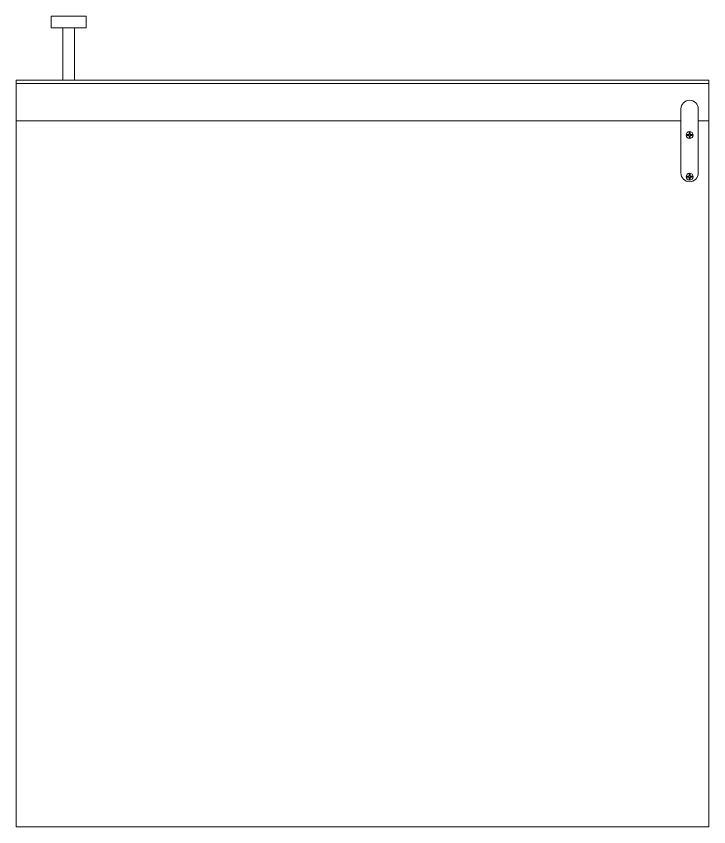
# Model space of a CAD drawing. Header units: metres. Extents: x -1.5 to 23.8, y -25.4 to 20.7.
# Drawn here: x 8.938 to 9.533, y 3.227 to 3.924 of the extents above; entities that cross this region are included whole.
import ezdxf

# ---------------------------------------------------------------- set-up
doc = ezdxf.new("R2010")
doc.units = ezdxf.units.M
doc.layers.add('A-FURN', color=1, linetype='Continuous', lineweight=9, transparency=0.25)

msp = doc.modelspace()

# ---------------------------------------------------------------- linework, layer by layer
at = {"layer": 'A-FURN'}
for p, q in [((8.98328, 3.92446), (8.96828, 3.92446)), ((8.96828, 3.92446), (8.96828, 3.91446)), ((8.99828, 3.92446), (8.98328, 3.92446)), ((8.99828, 3.91446), (8.99828, 3.92446)), ((8.96828, 3.91446), (8.99828, 3.91446)), ((8.97828, 3.91446), (8.97828, 3.86946)), ((8.98828, 3.86946), (8.98828, 3.91446)), ((8.96828, 3.86946), (8.99828, 3.86946)), ((8.97578, 3.86946), (8.99078, 3.86946)), ((9.53328, 3.86646), (8.93828, 3.86646)), ((9.50931, 3.78967), (9.50931, 3.84476)), ((9.52431, 3.78967), (9.52431, 3.84476)), ((8.93828, 3.83446), (9.50931, 3.83446)), ((9.52431, 3.83446), (9.53328, 3.83446)), ((9.51508, 3.82276), (9.51631, 3.82276)), ((9.51631, 3.82176), (9.51508, 3.82176)), ((9.51631, 3.82176), (9.5163, 3.82053)), ((9.51631, 3.82399), (9.51631, 3.82276)), ((9.51731, 3.82399), (9.51731, 3.82276)), ((9.51731, 3.82276), (9.51854, 3.82276)), ((9.51731, 3.82176), (9.51731, 3.82053)), ((9.51854, 3.82176), (9.51731, 3.82176)), ((9.51631, 3.78696), (9.51507, 3.78696)), ((9.51507, 3.78596), (9.51631, 3.78596)), ((9.51631, 3.78696), (9.51631, 3.78819)), ((9.51631, 3.78473), (9.51631, 3.78596)), ((9.51731, 3.78819), (9.51731, 3.78696)), ((9.51853, 3.78696), (9.51731, 3.78696)), ((9.51731, 3.78596), (9.51731, 3.78473)), ((9.51731, 3.78596), (9.51853, 3.78596))]:
    msp.add_line(p, q, dxfattribs=at)
msp.add_lwpolyline([(8.93828, 3.86946), (9.53328, 3.86946), (9.53328, 3.22746), (8.93828, 3.22746)], close=True, dxfattribs=at)
for centre in [(9.51681, 3.82226), (9.51679, 3.78646)]:
    msp.add_circle(centre, 0.003, dxfattribs=at)
for centre, radius, start, end in [((9.51681, 3.84476), 0.0075, 0, 180), ((9.51508, 3.82226), 0.0005, 90, 270), ((9.51681, 3.82053), 0.000506, 179.41739, 0.05797), ((9.51681, 3.82399), 0.000502, 0.05797, 180.05797), ((9.51854, 3.82226), 0.0005, 269.97101, 90.02899), ((9.51681, 3.78967), 0.0075, 180, 0), ((9.51507, 3.78646), 0.0005, 90, 270), ((9.51681, 3.78819), 0.0005, 359.84954, 180.15046), ((9.51681, 3.78473), 0.0005, 180, 0), ((9.51853, 3.78646), 0.0005, 270, 90)]:
    msp.add_arc(centre, radius, start, end, dxfattribs=at)

doc.saveas('drawing.dxf')
